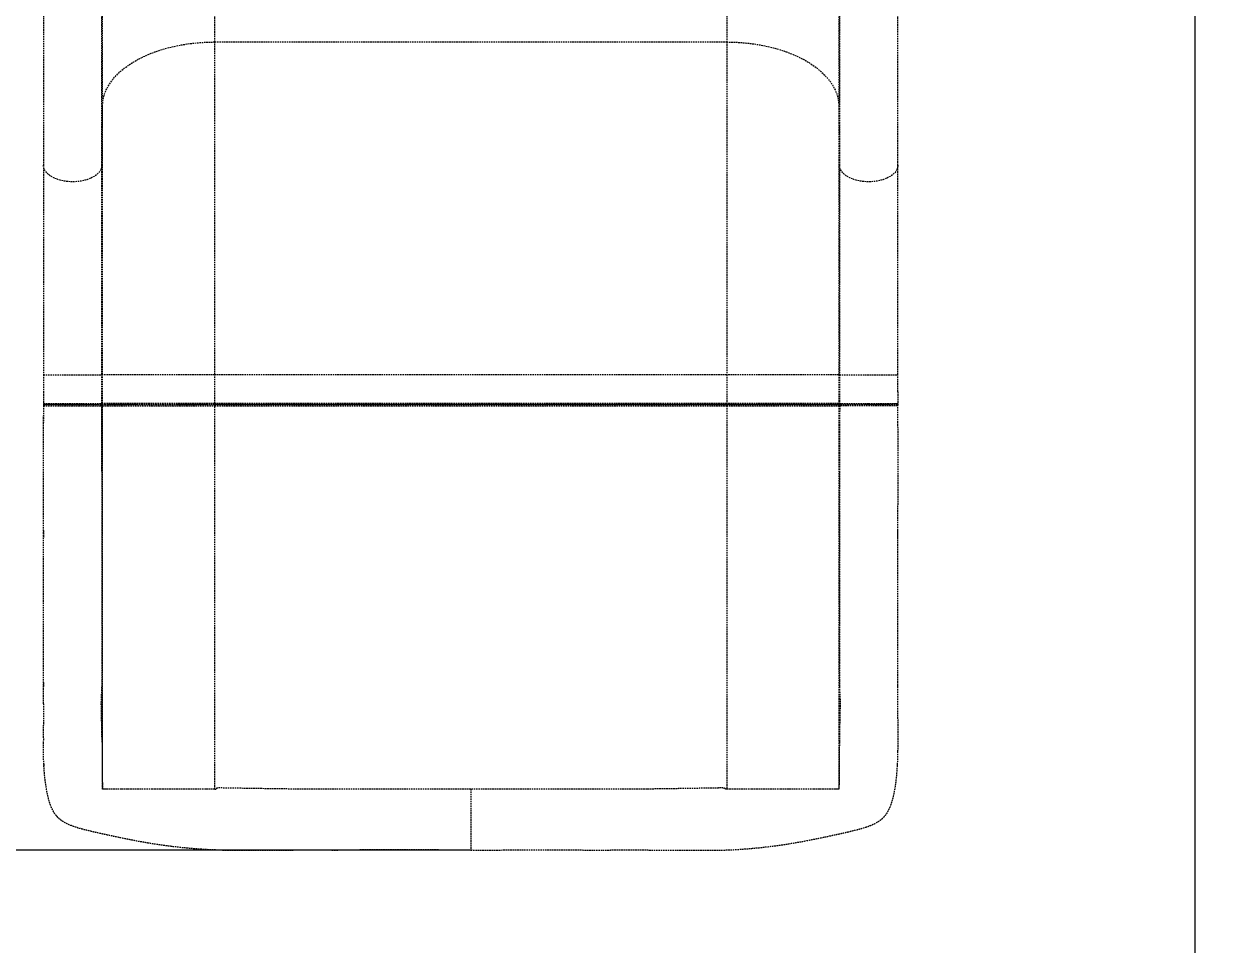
# Model space of a CAD drawing. Header units: millimetres. Extents: x -4585 to 3287, y -4875 to 2880.
# Drawn here: x 827 to 1817, y -2154 to -1399 of the extents above; entities that cross this region are included whole.
import ezdxf

# ---------------------------------------------------------------- set-up
doc = ezdxf.new("R2010")
doc.units = ezdxf.units.MM
doc.linetypes.add('HIDDEN', pattern=[1.905, 1.27, -0.635])
for name, color, linetype in [('DIKOM_ОБЪЕКТ', 7, 'Continuous'), ('DIKOM_РАЗМЕР_ЗОНА', 7, 'Continuous'), ('DIKOM_РАЗМЕР_ОБЪЕКТА', 7, 'Continuous')]:
    doc.layers.add(name, color=color, linetype=linetype)
doc.styles.add('style1', font='arialbd.ttf', dxfattribs={"width": 0.8})
doc.dimstyles.new('1-50', dxfattribs={"dimtxt": 300, "dimasz": 200, "dimexe": 100, "dimexo": 0, "dimgap": 100, "dimtad": 1, "dimtxsty": 'style1', "dimcen": 200, "dimclrd": 7, "dimclre": 7, "dimclrt": 7, "dimadec": 1, "dimazin": 2, "dimtfac": 1, "dimtmove": 0, "dimatfit": 2, "dimfxl": 0, "dimlwd": 25, "dimlwe": 18, "dimarcsym": 0})

# ---------------------------------------------------------------- blocks, each defined once
blk = doc.blocks.new('*D4')
at = {"layer": 'Defpoints', "color": 0, "transparency": 16777216}
for p in [(830.37, 1380.22), (-2665.79, -2076.15), (1192.87, -2076.15)]:
    blk.add_point(p, dxfattribs=at)
at = {"layer": 'DIKOM_РАЗМЕР_ОБЪЕКТА', "color": 7, "lineweight": 18, "transparency": 16777216}
for p, q in [((830.37, 1380.22), (-2765.79, 1380.22)), ((1192.87, -2076.15), (-2765.79, -2076.15))]:
    blk.add_line(p, q, dxfattribs=at)
at = {"layer": 'DIKOM_РАЗМЕР_ОБЪЕКТА', "color": 7, "lineweight": 25, "transparency": 16777216}
blk.add_line((-2665.79, 1180.22), (-2665.79, -1876.15), dxfattribs=at)
at = {"layer": 'DIKOM_РАЗМЕР_ОБЪЕКТА', "color": 7, "transparency": 16777216}
for points in [[(-2699.12, 1180.22), (-2632.45, 1180.22), (-2665.79, 1380.22)], [(-2699.12, -1876.15), (-2632.45, -1876.15), (-2665.79, -2076.15)]]:
    blk.add_solid(points, dxfattribs=at)
at = {"layer": 'DIKOM_РАЗМЕР_ОБЪЕКТА', "color": 7, "transparency": 16777216, "insert": (-2918.96, -347.96), "char_height": 300, "attachment_point": 5, "rotation": 90, "style": 'style1'}
blk.add_mtext('3460', dxfattribs=at)
blk = doc.blocks.new('*D5')
at = {"layer": 'Defpoints', "color": 0, "transparency": 16777216}
for p in [(1786.15, 2879.61), (-4134.58, -4075.32), (1786.15, -4075.32)]:
    blk.add_point(p, dxfattribs=at)
at = {"layer": 'DIKOM_РАЗМЕР_ЗОНА', "color": 7, "lineweight": 18, "transparency": 16777216}
for p, q in [((1786.15, 2879.61), (-4234.58, 2879.61)), ((1786.15, -4075.32), (-4234.58, -4075.32))]:
    blk.add_line(p, q, dxfattribs=at)
at = {"layer": 'DIKOM_РАЗМЕР_ЗОНА', "color": 7, "lineweight": 25, "transparency": 16777216}
blk.add_line((-4134.58, 2679.61), (-4134.58, -3875.32), dxfattribs=at)
at = {"layer": 'DIKOM_РАЗМЕР_ЗОНА', "color": 7, "transparency": 16777216}
for points in [[(-4167.91, 2679.61), (-4101.24, 2679.61), (-4134.58, 2879.61)], [(-4167.91, -3875.32), (-4101.24, -3875.32), (-4134.58, -4075.32)]]:
    blk.add_solid(points, dxfattribs=at)
at = {"layer": 'DIKOM_РАЗМЕР_ЗОНА', "color": 7, "transparency": 16777216, "insert": (-4387.85, -597.85), "char_height": 300, "attachment_point": 5, "rotation": 90, "style": 'style1'}
blk.add_mtext('6960', dxfattribs=at)
blk = doc.blocks.new('*D6')
at = {"layer": 'Defpoints', "color": 0, "transparency": 16777216}
for p in [(1786.87, 89.91), (-2187.13, -162.46), (1786.87, -2650.25)]:
    blk.add_point(p, dxfattribs=at)
at = {"layer": 'DIKOM_РАЗМЕР_ОБЪЕКТА', "color": 7, "lineweight": 18, "transparency": 16777216}
for p, q in [((1786.87, 89.91), (1786.87, -2750.25)), ((-2187.13, -162.46), (-2187.13, -2750.25))]:
    blk.add_line(p, q, dxfattribs=at)
at = {"layer": 'DIKOM_РАЗМЕР_ОБЪЕКТА', "color": 7, "lineweight": 25, "transparency": 16777216}
blk.add_line((-1987.13, -2650.25), (1586.87, -2650.25), dxfattribs=at)
at = {"layer": 'DIKOM_РАЗМЕР_ОБЪЕКТА', "color": 7, "transparency": 16777216}
for points in [[(-1987.13, -2616.92), (-1987.13, -2683.59), (-2187.13, -2650.25)], [(1586.87, -2616.92), (1586.87, -2683.59), (1786.87, -2650.25)]]:
    blk.add_solid(points, dxfattribs=at)
at = {"layer": 'DIKOM_РАЗМЕР_ОБЪЕКТА', "color": 7, "transparency": 16777216, "insert": (-200.13, -2397.08), "char_height": 300, "attachment_point": 5, "style": 'style1'}
blk.add_mtext('4000', dxfattribs=at)
blk = doc.blocks.new('*D7')
at = {"layer": 'Defpoints', "color": 0, "transparency": 16777216}
for p in [(-3687.13, -720.86), (3286.87, -927.71), (3286.87, -4775.07)]:
    blk.add_point(p, dxfattribs=at)
at = {"layer": 'DIKOM_РАЗМЕР_ЗОНА', "color": 7, "lineweight": 18, "transparency": 16777216}
for p, q in [((-3687.13, -720.86), (-3687.13, -4875.07)), ((3286.87, -927.71), (3286.87, -4875.07))]:
    blk.add_line(p, q, dxfattribs=at)
at = {"layer": 'DIKOM_РАЗМЕР_ЗОНА', "color": 7, "lineweight": 25, "transparency": 16777216}
blk.add_line((-3487.13, -4775.07), (3086.87, -4775.07), dxfattribs=at)
at = {"layer": 'DIKOM_РАЗМЕР_ЗОНА', "color": 7, "transparency": 16777216}
for points in [[(-3487.13, -4741.73), (-3487.13, -4808.4), (-3687.13, -4775.07)], [(3086.87, -4741.73), (3086.87, -4808.4), (3286.87, -4775.07)]]:
    blk.add_solid(points, dxfattribs=at)
at = {"layer": 'DIKOM_РАЗМЕР_ЗОНА', "color": 7, "transparency": 16777216, "insert": (-110.81, -4521.9), "char_height": 300, "attachment_point": 5, "style": 'style1'}
blk.add_mtext('7000', dxfattribs=at)

msp = doc.modelspace()

# ---------------------------------------------------------------- linework, layer by layer
at = {"layer": 'DIKOM_ОБЪЕКТ', "color": 7, "linetype": 'HIDDEN', "lineweight": 15}
for p, q in [((982.87, -1413.21), (982.87, -1257.91)), ((1402.867, -1257.91), (1402.867, -1413.21)), ((890.872, -1465.665), (890.872, -1333.138)), ((1494.865, -1333.138), (1494.865, -1465.665)), ((842.369, -1358.86), (842.369, -1514.159)), ((890.369, -1514.159), (890.369, -1358.86)), ((1495.369, -1358.86), (1495.369, -1514.159)), ((1543.369, -1514.159), (1543.369, -1358.86)), ((982.87, -1413.21), (1402.867, -1413.21)), ((982.87, -1686.232), (982.87, -1413.21)), ((1402.867, -1413.21), (1402.867, -1686.232)), ((890.369, -1514.159), (890.872, -1465.665)), ((890.872, -1686.232), (890.872, -1465.665)), ((1494.865, -1465.665), (1495.369, -1514.159)), ((1494.865, -1465.665), (1494.865, -1686.232)), ((890.369, -1686.232), (890.369, -1514.159)), ((1495.369, -1514.159), (1495.369, -1686.232)), ((842.369, -1686.232), (890.369, -1686.232)), ((842.369, -1686.232), (842.369, -1700.232)), ((890.872, -1686.232), (890.369, -1686.232)), ((890.369, -1709.807), (890.369, -1686.232)), ((890.872, -1709.807), (890.872, -1686.232)), ((982.87, -1686.232), (890.872, -1686.232)), ((982.87, -1709.807), (982.87, -1686.232)), ((1402.867, -1686.232), (982.87, -1686.232)), ((1494.865, -1686.232), (1402.867, -1686.232)), ((1402.867, -1686.232), (1402.867, -1709.807)), ((1495.369, -1686.232), (1494.865, -1686.232)), ((1494.865, -1686.232), (1494.865, -1709.807)), ((1495.369, -1686.232), (1543.369, -1686.232)), ((1495.369, -1686.232), (1495.369, -1709.807)), ((1543.369, -1700.232), (1543.369, -1686.232)), ((842.357, -1702.231), (842.349, -1711.665)), ((842.357, -1702.231), (842.382, -1702.085)), ((842.369, -1700.232), (842.369, -1709.807)), ((1543.369, -1700.232), (1543.369, -1709.807)), ((1543.369, -1702.131), (1543.38, -1702.231)), ((1543.38, -1702.231), (1543.388, -1711.665)), ((842.36, -1711.664), (842.355, -1725.437)), ((842.36, -1710.664), (842.36, -1711.536)), ((843.518, -1710.083), (842.642, -1710.958)), ((842.825, -1710.965), (842.642, -1710.958)), ((890.076, -1710.939), (889.159, -1710.023)), ((889.601, -1709.958), (890.277, -1709.807)), ((890.579, -1710.939), (889.611, -1709.971)), ((889.869, -1710.307), (890.372, -1710.307)), ((890.579, -1710.939), (890.076, -1710.939)), ((890.081, -1711.645), (890.193, -1711.646)), ((890.872, -1709.807), (890.369, -1709.807)), ((890.369, -1711.646), (890.369, -1765.342)), ((890.369, -1711.646), (890.872, -1711.646)), ((890.372, -1710.307), (982.87, -1710.307)), ((982.87, -1710.939), (890.579, -1710.939)), ((982.87, -1709.807), (890.872, -1709.807)), ((890.872, -2026.15), (890.872, -1711.646)), ((890.872, -1711.646), (982.87, -1711.646)), ((1402.867, -1709.807), (982.87, -1709.807)), ((982.87, -1709.807), (982.87, -1710.307)), ((982.87, -1710.307), (1402.867, -1710.307)), ((982.87, -1710.939), (982.87, -1710.307)), ((982.87, -1711.646), (982.87, -1710.939)), ((1402.867, -1710.939), (982.87, -1710.939)), ((982.87, -2026.15), (982.87, -1711.646)), ((982.87, -1711.646), (1402.867, -1711.646)), ((1494.865, -1709.807), (1402.867, -1709.807)), ((1402.867, -1709.807), (1402.867, -1710.307)), ((1402.867, -1710.307), (1495.365, -1710.307)), ((1402.867, -1710.307), (1402.867, -1710.939)), ((1402.867, -1711.646), (1402.867, -1710.939)), ((1495.158, -1710.939), (1402.867, -1710.939)), ((1402.867, -1711.646), (1402.867, -2026.15)), ((1402.867, -1711.646), (1494.865, -1711.646)), ((1495.369, -1709.807), (1494.865, -1709.807)), ((1494.865, -1711.646), (1494.865, -2026.15)), ((1494.865, -1711.646), (1495.369, -1711.646)), ((1495.791, -1710.307), (1495.158, -1710.939)), ((1495.662, -1710.939), (1495.158, -1710.939)), ((1495.365, -1710.307), (1495.869, -1710.307)), ((1495.369, -1711.646), (1495.369, -1765.342)), ((1495.461, -1709.807), (1495.947, -1709.975)), ((1495.657, -1711.645), (1495.544, -1711.646)), ((1495.662, -1710.939), (1496.322, -1710.278)), ((1496.676, -1710.119), (1496.259, -1710.119)), ((1543.095, -1710.958), (1542.256, -1710.12)), ((1542.577, -1709.948), (1543.253, -1709.808)), ((1543.388, -1711.665), (1543.202, -1711.671)), ((1543.377, -1711.567), (1543.377, -1710.664)), ((1543.383, -1725.437), (1543.377, -1711.664)), ((1543.396, -1726.232), (1543.395, -1725.437)), ((890.369, -1765.342), (890.369, -1922.512)), ((1495.369, -1765.342), (1495.369, -1922.512)), ((890.369, -1922.512), (890.369, -1936.806)), ((1495.369, -1922.512), (1495.369, -1936.806)), ((842.385, -1940.965), (842.372, -1942.117)), ((842.41, -1938.76), (842.385, -1940.965)), ((890.369, -1936.806), (890.369, -1942.15)), ((1495.369, -1936.806), (1495.369, -1942.15)), ((1543.351, -1940.879), (1543.327, -1938.822)), ((1543.365, -1942.117), (1543.351, -1940.879)), ((842.686, -2005.399), (842.727, -2006.112)), ((1542.946, -2006.959), (1542.986, -2006.364)), ((1542.986, -2006.364), (1543.051, -2005.399)), ((890.813, -2025.627), (890.849, -2026.088)), ((890.849, -2026.088), (890.869, -2026.146)), ((890.869, -2026.146), (890.872, -2026.15)), ((892.215, -2026.15), (892.196, -2026.15)), ((911.31, -2026.15), (906.536, -2026.15)), ((938.34, -2026.15), (931.935, -2026.15)), ((982.87, -2026.15), (975.707, -2026.15)), ((982.87, -2026.15), (983.359, -2026.15)), ((983.359, -2026.15), (983.969, -2026.15)), ((1192.869, -2026.15), (1048.159, -2026.15)), ((1337.579, -2026.15), (1192.869, -2026.15)), ((1402.378, -2026.15), (1401.768, -2026.15)), ((1402.867, -2026.15), (1402.378, -2026.15)), ((1410.03, -2026.15), (1402.867, -2026.15)), ((1453.802, -2026.15), (1447.397, -2026.15)), ((1479.202, -2026.15), (1474.427, -2026.15)), ((1493.541, -2026.15), (1493.522, -2026.15)), ((1494.869, -2026.146), (1494.865, -2026.15)), ((1494.888, -2026.088), (1494.869, -2026.146)), ((1494.924, -2025.627), (1494.888, -2026.088)), ((1401.894, -2076.146), (1404.223, -2076.045)), ((1404.223, -2076.045), (1406.552, -2075.944))]:
    msp.add_line(p, q, dxfattribs=at)
at = {"layer": 'DIKOM_ОБЪЕКТ', "color": 7, "linetype": 'HIDDEN', "lineweight": 15, "flags": 128}
for points in [[(890.872, -1465.665), (891.086, -1462.365), (891.66, -1459.078), (892.591, -1455.819), (893.876, -1452.6), (895.509, -1449.433), (897.485, -1446.331), (899.795, -1443.306), (902.43, -1440.37), (905.38, -1437.534), (908.634, -1434.81), (912.179, -1432.207), (916, -1429.737), (920.084, -1427.409), (924.413, -1425.232), (928.971, -1423.214), (933.741, -1421.364), (938.703, -1419.689), (943.837, -1418.195), (949.125, -1416.888), (954.545, -1415.773), (960.076, -1414.855), (965.696, -1414.137), (971.383, -1413.623), (977.115, -1413.313), (982.87, -1413.21)], [(1402.867, -1413.21), (1408.622, -1413.313), (1414.354, -1413.623), (1420.042, -1414.137), (1425.662, -1414.855), (1431.192, -1415.773), (1436.612, -1416.888), (1441.9, -1418.195), (1447.035, -1419.689), (1451.997, -1421.364), (1456.766, -1423.214), (1461.324, -1425.232), (1465.654, -1427.409), (1469.737, -1429.737), (1473.558, -1432.207), (1477.103, -1434.81), (1480.357, -1437.534), (1483.307, -1440.37), (1485.942, -1443.306), (1488.252, -1446.331), (1490.228, -1449.433), (1491.861, -1452.6), (1493.146, -1455.819), (1494.077, -1459.078), (1494.651, -1462.365), (1494.865, -1465.665)], [(890.369, -1514.159), (890.179, -1515.885), (889.615, -1517.583), (888.683, -1519.227), (887.4, -1520.791), (885.785, -1522.251), (883.864, -1523.583), (881.667, -1524.766), (879.228, -1525.782), (876.587, -1526.615), (873.785, -1527.251), (870.866, -1527.681), (867.876, -1527.898), (864.862, -1527.898), (861.871, -1527.681), (858.952, -1527.251), (856.15, -1526.615), (853.509, -1525.782), (851.07, -1524.766), (848.873, -1523.583), (846.952, -1522.251), (845.337, -1520.791), (844.054, -1519.227), (843.123, -1517.583), (842.558, -1515.885), (842.369, -1514.159)], [(1543.369, -1514.159), (1543.179, -1515.885), (1542.615, -1517.583), (1541.683, -1519.227), (1540.4, -1520.791), (1538.785, -1522.251), (1536.864, -1523.583), (1534.667, -1524.766), (1532.228, -1525.782), (1529.587, -1526.615), (1526.785, -1527.251), (1523.866, -1527.681), (1520.876, -1527.898), (1517.862, -1527.898), (1514.872, -1527.681), (1511.952, -1527.251), (1509.15, -1526.615), (1506.509, -1525.782), (1504.07, -1524.766), (1501.873, -1523.583), (1499.952, -1522.251), (1498.337, -1520.791), (1497.054, -1519.227), (1496.123, -1517.583), (1495.558, -1515.885), (1495.369, -1514.159)]]:
    msp.add_lwpolyline(points, dxfattribs=at)
at = {"layer": 'DIKOM_ОБЪЕКТ', "color": 7, "linetype": 'HIDDEN', "lineweight": 15}
for centre, radius, start, end in [((890.156, -1878.63), 168.824, 89.927947, 90.159607), ((890.372, -1709.807), 0.5, 269.98221, 0.021205), ((889.872, -1711.646), 1, 359.990925, 44.992399), ((1495.365, -1709.807), 0.5, 180.001452, 270.001963), ((1495.865, -1711.646), 1, 135.000088, 180.000098)]:
    msp.add_arc(centre, radius, start, end, dxfattribs=at)
for points, knots in [([(842.369, -1514.159), (842.369, -1519.172), (842.369, -1529.232), (842.369, -1545.113), (842.369, -1561.557), (842.369, -1578.542), (842.369, -1595.963), (842.369, -1613.727), (842.369, -1631.73), (842.369, -1649.871), (842.369, -1668.054), (842.369, -1680.186), (842.369, -1686.232)], [0, 0, 0, 0, 0.0989741, 0.1986084, 0.2987579, 0.3992723, 0.5000001, 0.6007299, 0.7012454, 0.8013945, 0.9010272, 1, 1, 1, 1]), ([(1543.369, -1686.232), (1543.369, -1680.186), (1543.369, -1668.054), (1543.369, -1649.871), (1543.369, -1631.729), (1543.369, -1613.727), (1543.369, -1595.963), (1543.369, -1578.542), (1543.369, -1561.557), (1543.369, -1545.113), (1543.369, -1529.232), (1543.369, -1519.172), (1543.369, -1514.159)], [0, 0, 0, 0, 0.0989737, 0.1986082, 0.2987574, 0.3992719, 0.5, 0.6007294, 0.701245, 0.8013945, 0.9010272, 1, 1, 1, 1]), ([(842.642, -1710.958), (842.619, -1710.984), (842.571, -1711.034), (842.51, -1711.119), (842.458, -1711.209), (842.415, -1711.304), (842.383, -1711.404), (842.356, -1711.524), (842.352, -1711.611), (842.349, -1711.665)], [0, 0, 0, 0, 0.1327287, 0.2655195, 0.3983272, 0.5311396, 0.663937, 0.7967223, 1, 1, 1, 1]), ([(842.349, -1711.665), (842.434, -1711.67), (842.603, -1711.682), (844.023, -1711.688), (846.245, -1711.686), (849.253, -1711.679), (852.923, -1711.665), (857.098, -1711.65), (861.639, -1711.636), (866.352, -1711.625), (871.065, -1711.618), (875.595, -1711.616), (879.767, -1711.62), (883.431, -1711.627), (886.447, -1711.634), (888.643, -1711.642), (889.874, -1711.644), (890.036, -1711.645), (890.081, -1711.645)], [0, 0, 0, 0, 0.0652001, 0.1302219, 0.1951834, 0.2603629, 0.3251749, 0.3903436, 0.4552196, 0.5205251, 0.5854256, 0.650425, 0.7154926, 0.7803055, 0.8454782, 0.9102888, 0.9754331, 1, 1, 1, 1]), ([(842.369, -1709.807), (842.37, -1709.807), (842.375, -1709.807), (842.467, -1709.807), (842.533, -1709.808)], [0, 0, 0, 0, 0.2822677, 1, 1, 1, 1]), ([(842.714, -1710.966), (842.671, -1711.014), (842.584, -1711.112), (842.493, -1711.29), (842.435, -1711.48), (842.428, -1711.611), (842.425, -1711.676)], [0, 0, 0, 0, 0.2476851, 0.5001195, 0.7525268, 1, 1, 1, 1]), ([(842.485, -1709.808), (842.677, -1709.888), (843.038, -1710.038), (844.294, -1710.216), (845.694, -1710.29), (847.193, -1710.308), (848.738, -1710.304), (850.482, -1710.304), (852.643, -1710.307), (855.313, -1710.305), (858.539, -1710.304), (861.925, -1710.307), (865.415, -1710.304), (868.915, -1710.306), (872.356, -1710.307), (875.631, -1710.303), (878.335, -1710.306), (880.526, -1710.306), (882.48, -1710.305), (884.449, -1710.293), (886.417, -1710.249), (888.137, -1710.148), (889.285, -1710.034), (889.555, -1709.969), (889.601, -1709.958)], [0, 0, 0, 0, 0.0574155, 0.1079094, 0.150964, 0.1872931, 0.226258, 0.2628843, 0.2991783, 0.3525491, 0.4050414, 0.4579409, 0.5106342, 0.5634358, 0.6158179, 0.6683917, 0.7195118, 0.7529795, 0.7879471, 0.8341558, 0.8776319, 0.9290384, 0.987844, 1, 1, 1, 1]), ([(842.533, -1709.808), (842.549, -1709.808), (842.615, -1709.808), (842.949, -1709.809), (843.511, -1709.808), (844.365, -1709.807), (845.564, -1709.808), (847.201, -1709.809), (848.881, -1709.807), (850.419, -1709.807), (851.687, -1709.808), (853.252, -1709.809), (855.126, -1709.808), (856.964, -1709.807), (858.509, -1709.807), (859.713, -1709.808), (861.02, -1709.808), (862.344, -1709.808), (863.68, -1709.808), (865.026, -1709.808), (866.021, -1709.807), (866.998, -1709.807), (868.092, -1709.807), (869.478, -1709.808), (870.808, -1709.809), (871.984, -1709.808), (873.172, -1709.808), (874.373, -1709.808), (875.244, -1709.807), (876.114, -1709.807), (877.107, -1709.807), (878.336, -1709.808), (879.486, -1709.809), (880.478, -1709.808), (881.457, -1709.808), (882.419, -1709.808), (883.098, -1709.807), (883.944, -1709.807), (884.893, -1709.808), (886.021, -1709.809), (886.982, -1709.808), (887.814, -1709.808), (888.671, -1709.806), (889.289, -1709.807), (889.596, -1709.807), (889.686, -1709.807)], [0, 0, 0, 0, 0.0100832, 0.041006, 0.0745197, 0.1069282, 0.1485042, 0.1941599, 0.2388601, 0.2630951, 0.2891576, 0.3124221, 0.3491967, 0.3866307, 0.4028736, 0.4229905, 0.4431047, 0.4632213, 0.4833371, 0.5034538, 0.5235695, 0.5278581, 0.5471616, 0.5725137, 0.5900867, 0.6074356, 0.6262507, 0.6450644, 0.663881, 0.6679849, 0.6872441, 0.7127388, 0.7303342, 0.7477091, 0.7665625, 0.7854139, 0.8042651, 0.8083658, 0.8392142, 0.8676802, 0.8918227, 0.9182047, 0.9445879, 0.9838283, 1, 1, 1, 1]), ([(890.076, -1710.939), (889.987, -1710.939), (889.81, -1710.938), (888.398, -1710.935), (886.197, -1710.926), (883.227, -1710.918), (879.605, -1710.911), (875.483, -1710.907), (871.007, -1710.908), (866.349, -1710.915), (861.693, -1710.927), (857.206, -1710.943), (853.083, -1710.958), (849.459, -1710.972), (846.485, -1710.981), (844.309, -1710.982), (843.041, -1710.977), (842.884, -1710.968), (842.825, -1710.965)], [0, 0, 0, 0, 0.0641196, 0.1283849, 0.1923299, 0.2566374, 0.320592, 0.3848073, 0.4489567, 0.5130085, 0.5774579, 0.6414766, 0.7057769, 0.7697164, 0.8340136, 0.8980909, 0.9622185, 1, 1, 1, 1]), ([(890.369, -1709.807), (890.364, -1709.858), (890.355, -1709.961), (890.282, -1710.1), (890.174, -1710.213), (890.037, -1710.283), (889.929, -1710.313), (889.874, -1710.305), (889.869, -1710.305)], [0, 0, 0, 0, 0.1963294, 0.3926782, 0.588961, 0.7853352, 0.9817199, 1, 1, 1, 1]), ([(890.251, -1711.186), (890.244, -1711.168), (890.203, -1711.075), (890.132, -1711), (890.076, -1710.939)], [0, 0, 0, 0, 0.1959785, 1, 1, 1, 1]), ([(890.353, -1765.342), (890.356, -1758.296), (890.363, -1740.397), (890.237, -1722.498), (890.161, -1711.645)], [0, 0, 0, 0, 0.393662, 1, 1, 1, 1]), ([(890.29, -1711.651), (890.313, -1711.552), (890.35, -1711.392), (890.273, -1711.246), (890.243, -1711.191)], [0, 0, 0, 0, 0.6164951, 1, 1, 1, 1]), ([(890.369, -1711.646), (890.36, -1711.536), (890.349, -1711.375), (890.275, -1711.232), (890.251, -1711.186)], [0, 0, 0, 0, 0.6810031, 1, 1, 1, 1]), ([(1495.369, -1709.807), (1495.458, -1709.807), (1495.636, -1709.807), (1496.696, -1709.807), (1497.579, -1709.807), (1497.992, -1709.807), (1498.438, -1709.807), (1498.917, -1709.808), (1499.305, -1709.809), (1499.716, -1709.809), (1500.246, -1709.808), (1500.992, -1709.807), (1501.756, -1709.807), (1502.431, -1709.807), (1503.086, -1709.807), (1503.793, -1709.807), (1504.524, -1709.807), (1505.278, -1709.808), (1505.868, -1709.809), (1506.48, -1709.809), (1507.25, -1709.808), (1508.297, -1709.807), (1509.331, -1709.807), (1510.223, -1709.807), (1511.069, -1709.807), (1511.96, -1709.807), (1512.863, -1709.807), (1513.775, -1709.808), (1514.477, -1709.809), (1515.136, -1709.809), (1515.906, -1709.808), (1517.045, -1709.808), (1518.253, -1709.807), (1519.039, -1709.807), (1519.369, -1709.807)], [0, 0, 0, 0, 0.1251881, 0.2503742, 0.2754272, 0.3004827, 0.3255368, 0.3505931, 0.3756464, 0.3827888, 0.4088397, 0.4480036, 0.4780059, 0.5002313, 0.5252963, 0.5503553, 0.5754202, 0.6004785, 0.6255425, 0.6327274, 0.658727, 0.6977725, 0.7278521, 0.7501749, 0.7751884, 0.8002009, 0.8252138, 0.8502269, 0.875239, 0.8824315, 0.9036481, 0.9373745, 0.9737731, 1, 1, 1, 1]), ([(1495.369, -1709.807), (1495.375, -1709.865), (1495.387, -1709.981), (1495.476, -1710.13), (1495.6, -1710.239), (1495.747, -1710.3), (1495.899, -1710.313), (1496.042, -1710.282), (1496.167, -1710.218), (1496.229, -1710.151), (1496.259, -1710.119)], [0, 0, 0, 0, 0.1425009, 0.2800054, 0.4124961, 0.5399931, 0.6625375, 0.7800489, 0.8925105, 1, 1, 1, 1]), ([(1495.486, -1711.186), (1495.462, -1711.232), (1495.389, -1711.375), (1495.377, -1711.536), (1495.369, -1711.646)], [0, 0, 0, 0, 0.3189548, 1, 1, 1, 1]), ([(1495.576, -1711.645), (1495.5, -1722.498), (1495.374, -1740.397), (1495.381, -1758.296), (1495.384, -1765.342)], [0, 0, 0, 0, 0.606338, 1, 1, 1, 1]), ([(1495.495, -1711.191), (1495.465, -1711.246), (1495.387, -1711.392), (1495.424, -1711.552), (1495.448, -1711.651)], [0, 0, 0, 0, 0.3835319, 1, 1, 1, 1]), ([(1495.662, -1710.939), (1495.605, -1711), (1495.535, -1711.075), (1495.494, -1711.168), (1495.486, -1711.186)], [0, 0, 0, 0, 0.8039318, 1, 1, 1, 1]), ([(1543.202, -1711.671), (1543.144, -1711.674), (1542.986, -1711.683), (1541.709, -1711.687), (1539.51, -1711.686), (1536.504, -1711.679), (1532.839, -1711.666), (1528.661, -1711.651), (1524.118, -1711.636), (1519.397, -1711.625), (1514.682, -1711.618), (1510.151, -1711.616), (1505.976, -1711.62), (1502.31, -1711.627), (1499.293, -1711.634), (1497.095, -1711.642), (1495.864, -1711.644), (1495.701, -1711.645), (1495.657, -1711.645)], [0, 0, 0, 0, 0.038691, 0.1057198, 0.1722552, 0.2392506, 0.3060193, 0.3728287, 0.4398342, 0.5069597, 0.5736921, 0.6405297, 0.7074364, 0.774082, 0.8410962, 0.9077392, 0.9747263, 1, 1, 1, 1]), ([(1543.095, -1710.958), (1543.012, -1710.964), (1542.847, -1710.976), (1541.453, -1710.982), (1539.262, -1710.981), (1536.299, -1710.973), (1532.679, -1710.958), (1528.552, -1710.943), (1524.063, -1710.927), (1519.4, -1710.916), (1514.741, -1710.908), (1510.263, -1710.907), (1506.139, -1710.911), (1502.515, -1710.918), (1499.543, -1710.926), (1497.34, -1710.935), (1495.928, -1710.938), (1495.75, -1710.939), (1495.662, -1710.939)], [0, 0, 0, 0, 0.0622848, 0.1249348, 0.1871316, 0.2497581, 0.312181, 0.3746517, 0.4373133, 0.5000914, 0.5625069, 0.6250191, 0.6875931, 0.7499161, 0.8125808, 0.8748926, 0.9375154, 1, 1, 1, 1]), ([(1495.947, -1709.975), (1496.003, -1709.997), (1496.236, -1710.087), (1497.177, -1710.216), (1498.5, -1710.29), (1499.956, -1710.308), (1501.46, -1710.305), (1503.172, -1710.304), (1505.301, -1710.307), (1507.944, -1710.306), (1511.142, -1710.304), (1514.505, -1710.307), (1517.979, -1710.304), (1521.483, -1710.305), (1524.944, -1710.307), (1528.242, -1710.303), (1530.971, -1710.306), (1533.187, -1710.306), (1535.174, -1710.305), (1537.188, -1710.293), (1539.208, -1710.249), (1540.996, -1710.147), (1542.212, -1710.032), (1542.514, -1709.963), (1542.577, -1709.948)], [0, 0, 0, 0, 0.0163515, 0.067867, 0.1121717, 0.1496883, 0.1899553, 0.2280762, 0.2659374, 0.3212276, 0.3759979, 0.4307307, 0.4852176, 0.540173, 0.5949168, 0.6495287, 0.7025527, 0.7374791, 0.7737258, 0.8219248, 0.867721, 0.9214493, 0.9833443, 1, 1, 1, 1]), ([(1519.369, -1709.807), (1520.941, -1709.807), (1524.081, -1709.809), (1527.539, -1709.806), (1529.791, -1709.807), (1530.99, -1709.808), (1532.148, -1709.808), (1533.267, -1709.808), (1534.342, -1709.808), (1535.37, -1709.807), (1536.085, -1709.807), (1536.764, -1709.807), (1537.488, -1709.807), (1538.368, -1709.808), (1539.167, -1709.809), (1539.838, -1709.808), (1540.46, -1709.808), (1541.033, -1709.808), (1541.408, -1709.807), (1541.721, -1709.807), (1542.039, -1709.807), (1542.394, -1709.808), (1542.594, -1709.808), (1542.674, -1709.808)], [0, 0, 0, 0, 0.1476179, 0.2948547, 0.3373921, 0.3795437, 0.4216981, 0.4638524, 0.5060047, 0.5481554, 0.5903084, 0.5984756, 0.6389062, 0.6904338, 0.7289291, 0.7668801, 0.8063184, 0.8457629, 0.8851975, 0.8928283, 0.9235475, 0.9696918, 1, 1, 1, 1]), ([(1542.478, -1710.119), (1542.416, -1710.12), (1542.311, -1710.121), (1541.469, -1710.12), (1541.122, -1710.12)], [0, 0, 0, 0, 0.5884671, 1, 1, 1, 1]), ([(1542.674, -1709.808), (1542.685, -1709.808), (1542.776, -1709.808), (1543.176, -1709.809), (1543.281, -1709.808), (1543.369, -1709.807)], [0, 0, 0, 0, 0.0215811, 0.1835874, 1, 1, 1, 1]), ([(1543.314, -1711.676), (1543.31, -1711.611), (1543.304, -1711.48), (1543.245, -1711.29), (1543.155, -1711.112), (1543.068, -1711.014), (1543.025, -1710.966)], [0, 0, 0, 0, 0.2474752, 0.4998935, 0.7523337, 1, 1, 1, 1]), ([(1543.388, -1711.665), (1543.384, -1711.595), (1543.378, -1711.49), (1543.34, -1711.356), (1543.303, -1711.258), (1543.256, -1711.165), (1543.19, -1711.062), (1543.131, -1710.997), (1543.095, -1710.958)], [0, 0, 0, 0, 0.2667738, 0.3996078, 0.5324427, 0.665267, 0.7981113, 1, 1, 1, 1]), ([(842.341, -1726.232), (842.342, -1725.423), (842.344, -1723.804), (842.349, -1721.708), (842.355, -1720.523), (842.357, -1720.058)], [0, 0, 0, 0, 0.3774613, 0.7556015, 1, 1, 1, 1]), ([(842.394, -1816.26), (842.371, -1807.761), (842.289, -1777.752), (842.319, -1747.742), (842.341, -1726.232)], [0, 0, 0, 0, 0.2832083, 1, 1, 1, 1]), ([(1543.345, -1815.722), (1543.367, -1807.402), (1543.448, -1777.572), (1543.418, -1747.742), (1543.396, -1726.232)], [0, 0, 0, 0, 0.2788984, 1, 1, 1, 1]), ([(842.369, -1813.991), (842.376, -1815.503), (842.385, -1817.491), (842.399, -1819.484), (842.402, -1819.961)], [0, 0, 0, 0, 0.7605039, 1, 1, 1, 1]), ([(842.405, -1940.966), (842.408, -1939.284), (842.414, -1934.915), (842.469, -1927.858), (842.583, -1900.984), (842.508, -1863.783), (842.425, -1829.271), (842.394, -1816.26)], [0, 0, 0, 0, 0.0404771, 0.1051189, 0.1697593, 0.6869892, 1, 1, 1, 1]), ([(1543.332, -1940.879), (1543.33, -1939.226), (1543.323, -1934.887), (1543.268, -1927.858), (1543.154, -1900.984), (1543.229, -1863.604), (1543.313, -1828.912), (1543.345, -1815.722)], [0, 0, 0, 0, 0.0396403, 0.1040489, 0.168456, 0.6838195, 1, 1, 1, 1]), ([(1543.335, -1819.874), (1543.341, -1819.067), (1543.355, -1817.103), (1543.364, -1815.144), (1543.369, -1813.991)], [0, 0, 0, 0, 0.411141, 1, 1, 1, 1]), ([(842.462, -1956.136), (842.465, -1954.768), (842.474, -1950.787), (842.384, -1945.709), (842.401, -1941.994), (842.405, -1940.966)], [0, 0, 0, 0, 0.2747562, 0.7992463, 1, 1, 1, 1]), ([(1543.276, -1954.9), (1543.274, -1953.942), (1543.268, -1950.371), (1543.354, -1945.68), (1543.337, -1941.936), (1543.332, -1940.879)], [0, 0, 0, 0, 0.2082314, 0.7764221, 1, 1, 1, 1]), ([(890.448, -1987.539), (890.447, -1987.348), (890.44, -1985.491), (890.392, -1981.615), (890.276, -1976.189), (890.143, -1970.98), (890.019, -1966.197), (889.922, -1961.943), (889.866, -1958.304), (889.851, -1955.336), (889.89, -1952.937), (890, -1950.271), (890.172, -1947.123), (890.35, -1944.155), (890.352, -1942.633), (890.353, -1942.137)], [0, 0, 0, 0, 0.0163456, 0.1587692, 0.2886477, 0.4052972, 0.5080661, 0.5964289, 0.6700411, 0.7287838, 0.7728733, 0.8102721, 0.8853286, 0.9626843, 1, 1, 1, 1]), ([(890.369, -1942.15), (890.369, -1945.262), (890.37, -1951.547), (890.38, -1960.924), (890.396, -1970.201), (890.419, -1979.087), (890.437, -1984.906), (890.448, -1987.53), (890.448, -1987.539)], [0, 0, 0, 0, 0.1946842, 0.3931912, 0.5943289, 0.7968082, 0.99929, 1, 1, 1, 1]), ([(1495.369, -1942.15), (1495.368, -1945.262), (1495.367, -1951.547), (1495.357, -1960.924), (1495.341, -1970.201), (1495.318, -1979.087), (1495.301, -1984.906), (1495.289, -1987.53), (1495.289, -1987.539)], [0, 0, 0, 0, 0.1946842, 0.3931912, 0.5943289, 0.7968083, 0.99929, 1, 1, 1, 1]), ([(1495.384, -1942.174), (1495.385, -1942.657), (1495.388, -1944.169), (1495.565, -1947.124), (1495.738, -1950.271), (1495.847, -1952.937), (1495.886, -1955.336), (1495.872, -1958.304), (1495.815, -1961.943), (1495.718, -1966.197), (1495.594, -1970.98), (1495.461, -1976.189), (1495.345, -1981.615), (1495.297, -1985.491), (1495.29, -1987.348), (1495.29, -1987.539)], [0, 0, 0, 0, 0.036455, 0.1138799, 0.1890034, 0.2264357, 0.2705646, 0.3293598, 0.4030378, 0.4914796, 0.5943404, 0.7110942, 0.8410888, 0.9836398, 1, 1, 1, 1]), ([(842.469, -1956.136), (842.46, -1957.146), (842.435, -1959.741), (842.386, -1963.746), (842.346, -1967.969), (842.305, -1971.914), (842.267, -1975.867), (842.247, -1980.074), (842.267, -1983.737), (842.309, -1985.88), (842.324, -1986.65)], [0, 0, 0, 0, 0.08966, 0.2304162, 0.3567521, 0.4715406, 0.5990178, 0.744623, 0.9082653, 1, 1, 1, 1]), ([(1543.354, -1995.187), (1543.37, -1994.853), (1543.419, -1993.838), (1543.478, -1991.686), (1543.506, -1988.681), (1543.51, -1985.127), (1543.495, -1981.17), (1543.463, -1976.526), (1543.418, -1971.252), (1543.365, -1965.378), (1543.32, -1959.949), (1543.272, -1956.451), (1543.267, -1954.942), (1543.267, -1954.9)], [0, 0, 0, 0, 0.0399941, 0.1216832, 0.2101449, 0.305681, 0.4070105, 0.5079595, 0.6408476, 0.7718701, 0.9011897, 0.9972723, 1, 1, 1, 1]), ([(989.35, -2076.195), (989.042, -2076.193), (985.443, -2076.172), (978.57, -2075.99), (968.76, -2075.358), (959.184, -2074.544), (949.943, -2073.541), (941.076, -2072.395), (932.619, -2071.134), (924.607, -2069.796), (917.049, -2068.414), (909.291, -2066.889), (901.41, -2065.239), (893.467, -2063.508), (885.998, -2061.863), (879.044, -2060.263), (872.716, -2058.625), (867.071, -2056.871), (862.172, -2054.912), (857.976, -2052.615), (854.459, -2049.821), (851.574, -2046.401), (849.281, -2042.257), (847.399, -2037.247), (845.817, -2031.377), (844.52, -2024.666), (843.513, -2017.093), (842.803, -2008.669), (842.422, -1999.356), (842.31, -1991.968), (842.323, -1987.52), (842.326, -1986.65)], [0, 0, 0, 0, 0.0029716, 0.0346955, 0.0662753, 0.0976598, 0.1286883, 0.1597579, 0.1910888, 0.222195, 0.2531404, 0.2840894, 0.3229444, 0.3618834, 0.4008385, 0.4397401, 0.4785056, 0.5173079, 0.5563479, 0.59581, 0.6354942, 0.6751727, 0.7149937, 0.7547971, 0.7944463, 0.8339663, 0.8730631, 0.9120392, 0.9512871, 0.9904704, 1, 1, 1, 1]), ([(890.448, -1987.539), (890.459, -1990.175), (890.48, -1995.421), (890.519, -2002.44), (890.547, -2006.463), (890.562, -2008.454)], [0, 0, 0, 0, 0.3376363, 0.6720378, 1, 1, 1, 1]), ([(1495.289, -1987.539), (1495.279, -1990.175), (1495.257, -1995.421), (1495.219, -2002.44), (1495.19, -2006.463), (1495.176, -2008.454)], [0, 0, 0, 0, 0.3376363, 0.6720378, 1, 1, 1, 1]), ([(1396.387, -2076.195), (1396.696, -2076.193), (1400.295, -2076.172), (1407.168, -2075.99), (1416.977, -2075.358), (1426.553, -2074.544), (1435.794, -2073.541), (1444.661, -2072.395), (1453.118, -2071.134), (1461.131, -2069.796), (1468.689, -2068.414), (1476.446, -2066.889), (1484.327, -2065.239), (1492.27, -2063.508), (1499.739, -2061.863), (1506.693, -2060.263), (1513.021, -2058.625), (1518.667, -2056.871), (1523.565, -2054.912), (1527.761, -2052.615), (1531.279, -2049.821), (1534.163, -2046.401), (1536.456, -2042.257), (1538.338, -2037.247), (1539.921, -2031.377), (1541.217, -2024.664), (1542.227, -2017.103), (1542.924, -2008.634), (1543.267, -2001.3), (1543.319, -1996.557), (1543.333, -1995.187)], [0, 0, 0, 0, 0.0030721, 0.0358712, 0.0685212, 0.100969, 0.1330492, 0.1651716, 0.1975639, 0.2297244, 0.2617186, 0.2937163, 0.3338878, 0.3741463, 0.4144215, 0.4546415, 0.4947206, 0.5348379, 0.5752009, 0.6160002, 0.6570292, 0.6980523, 0.7392227, 0.780375, 0.8213677, 0.862227, 0.9026486, 0.9429455, 0.9835234, 1, 1, 1, 1]), ([(842.727, -2006.112), (842.752, -2006.58), (842.781, -2007.127), (842.82, -2007.688), (842.826, -2007.77)], [0, 0, 0, 0, 0.854459, 1, 1, 1, 1]), ([(890.562, -2008.454), (890.573, -2009.897), (890.597, -2012.782), (890.634, -2016.483), (890.661, -2018.495), (890.674, -2019.501)], [0, 0, 0, 0, 0.3333024, 0.6667255, 1, 1, 1, 1]), ([(1495.176, -2008.454), (1495.164, -2009.897), (1495.141, -2012.782), (1495.103, -2016.483), (1495.077, -2018.495), (1495.064, -2019.501)], [0, 0, 0, 0, 0.3332895, 0.6667134, 1, 1, 1, 1]), ([(890.674, -2019.501), (890.689, -2020.48), (890.719, -2022.439), (890.765, -2024.494), (890.797, -2025.249), (890.813, -2025.627)], [0, 0, 0, 0, 0.3332712, 0.6667274, 1, 1, 1, 1]), ([(1495.064, -2019.501), (1495.049, -2020.48), (1495.019, -2022.439), (1494.972, -2024.494), (1494.94, -2025.249), (1494.924, -2025.627)], [0, 0, 0, 0, 0.3332603, 0.6667175, 1, 1, 1, 1]), ([(892.196, -2026.15), (891.822, -2026.15), (891.073, -2026.15), (890.939, -2026.15), (890.872, -2026.15)], [0, 0, 0, 0, 0.5000062, 1, 1, 1, 1]), ([(893.654, -2026.15), (893.31, -2026.149), (892.772, -2026.147), (892.362, -2026.149), (892.215, -2026.15)], [0, 0, 0, 0, 0.640744, 1, 1, 1, 1]), ([(906.536, -2026.15), (905.623, -2026.15), (903.868, -2026.15), (901.606, -2026.15), (899.564, -2026.151), (897.767, -2026.152), (896.18, -2026.153), (894.799, -2026.152), (894.045, -2026.151), (893.654, -2026.15)], [0, 0, 0, 0, 0.1579027, 0.3037526, 0.4375398, 0.5878219, 0.7241265, 0.8571227, 1, 1, 1, 1]), ([(931.935, -2026.15), (929.397, -2026.15), (924.32, -2026.15), (917.397, -2026.15), (913.339, -2026.15), (911.31, -2026.15)], [0, 0, 0, 0, 0.333336, 0.6666643, 1, 1, 1, 1]), ([(962.126, -2026.15), (959.378, -2026.15), (953.881, -2026.15), (945.907, -2026.15), (940.862, -2026.15), (938.34, -2026.15)], [0, 0, 0, 0, 0.3333332, 0.6666667, 1, 1, 1, 1]), ([(975.707, -2026.15), (973.424, -2026.15), (968.858, -2026.15), (964.37, -2026.15), (962.126, -2026.15)], [0, 0, 0, 0, 0.4999932, 1, 1, 1, 1]), ([(1048.159, -2026.15), (1037.403, -2026.003), (1021.269, -2025.783), (1004.192, -2025.502), (997.603, -2025.402), (996.307, -2025.382), (994.562, -2025.355), (991.739, -2025.303), (988.339, -2025.236), (985.971, -2025.16), (984.818, -2025.433), (984.309, -2025.646), (984.099, -2025.793), (983.997, -2025.935), (983.981, -2026.064), (983.969, -2026.15)], [0, 0, 0, 0, 0.4999451, 0.7499177, 0.7937871, 0.8062547, 0.8101224, 0.8749049, 0.9373987, 0.9685945, 0.9842194, 0.9921027, 0.9940778, 0.9960506, 1, 1, 1, 1]), ([(1192.869, -2026.15), (1192.869, -2028.606), (1192.869, -2033.521), (1192.869, -2040.74), (1192.869, -2047.652), (1192.869, -2054.1), (1192.869, -2059.941), (1192.869, -2064.947), (1192.869, -2069.058), (1192.869, -2072.257), (1192.869, -2074.54), (1192.869, -2075.951), (1192.869, -2076.084), (1192.869, -2076.15)], [0, 0, 0, 0, 0.0930843, 0.1863347, 0.2797157, 0.3731877, 0.4667112, 0.5602452, 0.6484202, 0.7365392, 0.8245709, 0.9124757, 1, 1, 1, 1]), ([(1401.768, -2026.15), (1401.757, -2026.064), (1401.74, -2025.935), (1401.638, -2025.793), (1401.428, -2025.646), (1400.491, -2025.249), (1398.672, -2025.179), (1396.253, -2025.255), (1393.824, -2025.307), (1391.721, -2025.345), (1390.133, -2025.371), (1388.708, -2025.393), (1387.11, -2025.418), (1385.315, -2025.445), (1383.012, -2025.481), (1380.228, -2025.524), (1376.794, -2025.578), (1373.33, -2025.633), (1365.863, -2025.754), (1353.943, -2025.937), (1343.187, -2026.077), (1337.579, -2026.15)], [0, 0, 0, 0, 0.0039501, 0.0059232, 0.0078986, 0.0157824, 0.0528219, 0.0905918, 0.128915, 0.1655935, 0.1883987, 0.2027564, 0.2318413, 0.2627061, 0.2861806, 0.3389192, 0.392131, 0.4458149, 0.499971, 0.7392834, 1, 1, 1, 1]), ([(1423.611, -2026.15), (1421.367, -2026.15), (1416.879, -2026.15), (1412.313, -2026.15), (1410.03, -2026.15)], [0, 0, 0, 0, 0.4999982, 1, 1, 1, 1]), ([(1447.397, -2026.15), (1444.875, -2026.15), (1439.83, -2026.15), (1431.856, -2026.15), (1426.359, -2026.15), (1423.611, -2026.15)], [0, 0, 0, 0, 0.3333346, 0.6666653, 1, 1, 1, 1]), ([(1474.427, -2026.15), (1472.398, -2026.15), (1468.34, -2026.15), (1461.418, -2026.15), (1456.341, -2026.15), (1453.802, -2026.15)], [0, 0, 0, 0, 0.3333357, 0.666664, 1, 1, 1, 1]), ([(1492.083, -2026.15), (1491.525, -2026.151), (1490.531, -2026.152), (1488.417, -2026.153), (1485.957, -2026.151), (1482.805, -2026.15), (1480.448, -2026.15), (1479.202, -2026.15)], [0, 0, 0, 0, 0.200027, 0.3562782, 0.5882572, 0.782314, 1, 1, 1, 1]), ([(1493.522, -2026.15), (1493.375, -2026.149), (1492.965, -2026.147), (1492.427, -2026.149), (1492.083, -2026.15)], [0, 0, 0, 0, 0.359256, 1, 1, 1, 1]), ([(1494.865, -2026.15), (1494.798, -2026.15), (1494.665, -2026.15), (1493.916, -2026.15), (1493.541, -2026.15)], [0, 0, 0, 0, 0.4999938, 1, 1, 1, 1]), ([(989.35, -2076.197), (989.8, -2076.203), (990.768, -2076.218), (992.66, -2076.236), (995.266, -2076.257), (998.569, -2076.284), (1002.871, -2076.315), (1007.989, -2076.347), (1013.669, -2076.373), (1018.973, -2076.384), (1023.451, -2076.382), (1026.677, -2076.367), (1028.85, -2076.351), (1030.292, -2076.319), (1031.708, -2076.292), (1033.416, -2076.265), (1035.473, -2076.237), (1038.174, -2076.205), (1041.599, -2076.168), (1045.827, -2076.128), (1050.643, -2076.085), (1056.004, -2076.043), (1061.591, -2075.998), (1067.028, -2075.995), (1071.975, -2076.03), (1076.386, -2076.09), (1079.965, -2076.147), (1082.662, -2076.174), (1084.012, -2076.165), (1084.595, -2076.161)], [0, 0, 0, 0, 0.0160432, 0.0344638, 0.0615109, 0.0956693, 0.1369935, 0.194363, 0.2538889, 0.3125128, 0.3585224, 0.3925758, 0.4132304, 0.4262125, 0.4406443, 0.458496, 0.4798328, 0.5046784, 0.542204, 0.5856909, 0.6351808, 0.6907616, 0.7510653, 0.8074752, 0.8588074, 0.9054455, 0.9479439, 0.9774949, 1, 1, 1, 1]), ([(1192.869, -2076.15), (1176.646, -2076.127), (1144.202, -2076.082), (1108.111, -2076.083), (1088.243, -2076.155), (1084.595, -2076.168)], [0, 0, 0, 0, 0.4494989, 0.8989378, 1, 1, 1, 1]), ([(1192.869, -2075.819), (1193.331, -2075.972), (1193.888, -2076.156), (1194.497, -2076.148), (1194.599, -2076.146)], [0, 0, 0, 0, 0.8315277, 1, 1, 1, 1]), ([(1192.869, -2076.15), (1209.092, -2076.127), (1241.535, -2076.082), (1277.627, -2076.083), (1297.494, -2076.155), (1301.142, -2076.168)], [0, 0, 0, 0, 0.4494986, 0.8989377, 1, 1, 1, 1]), ([(1301.142, -2076.161), (1301.725, -2076.165), (1303.076, -2076.174), (1305.773, -2076.147), (1309.351, -2076.09), (1313.763, -2076.03), (1319.091, -2075.992), (1325.277, -2076.003), (1331.85, -2076.06), (1337.968, -2076.11), (1343.254, -2076.159), (1347.958, -2076.208), (1351.91, -2076.258), (1354.777, -2076.303), (1356.665, -2076.348), (1358.541, -2076.364), (1361.193, -2076.378), (1364.733, -2076.384), (1369.186, -2076.38), (1374.501, -2076.363), (1380.119, -2076.333), (1384.935, -2076.301), (1388.562, -2076.273), (1391.094, -2076.252), (1393.249, -2076.234), (1394.969, -2076.218), (1395.937, -2076.203), (1396.387, -2076.197)], [0, 0, 0, 0, 0.0225059, 0.0520579, 0.0945577, 0.1411975, 0.1925315, 0.2608492, 0.332214, 0.3952439, 0.4495852, 0.4953301, 0.540483, 0.5724234, 0.5847277, 0.6035915, 0.6311287, 0.6676081, 0.7133944, 0.7690464, 0.8319632, 0.8869844, 0.9179308, 0.9440293, 0.9655345, 0.9839557, 1, 1, 1, 1])]:
    msp.add_open_spline(points, degree=3, knots=knots, dxfattribs=at)

# ---------------------------------------------------------------- dimensions: what is measured, and where the dimension line sits
at = {"layer": 'DIKOM_РАЗМЕР_ЗОНА'}
dim = msp.add_linear_dim(base=(-4134.577, -4075.32), p1=(1786.151, 2879.614), p2=(1786.151, -4075.32), angle=90, text='6960', dimstyle='1-50', dxfattribs=at)
dim.commit()
dim.dimension.update_dxf_attribs({"geometry": '*D5', "text_midpoint": (-4134.577, -597.853), "dimtype": 160})
dim = msp.add_linear_dim(base=(3286.869, -4775.068), p1=(-3687.131, -720.863), p2=(3286.869, -927.711), text='7000', dimstyle='1-50', dxfattribs=at)
dim.commit()
dim.dimension.update_dxf_attribs({"geometry": '*D7', "text_midpoint": (-110.806, -4775.068), "dimtype": 160})
at = {"layer": 'DIKOM_РАЗМЕР_ОБЪЕКТА'}
dim = msp.add_linear_dim(base=(-2665.788, -2076.15), p1=(830.369, 1380.225), p2=(1192.869, -2076.15), angle=90, text='3460', dimstyle='1-50', dxfattribs=at)
dim.commit()
dim.dimension.update_dxf_attribs({"geometry": '*D4', "text_midpoint": (-2665.788, -347.963), "dimtype": 160})
dim = msp.add_linear_dim(base=(1786.869, -2650.254), p1=(-2187.131, -162.46), p2=(1786.869, 89.913), text='4000', dimstyle='1-50', dxfattribs=at)
dim.commit()
dim.dimension.update_dxf_attribs({"geometry": '*D6', "text_midpoint": (-200.131, -2650.254), "dimtype": 160})

doc.saveas('drawing.dxf')
